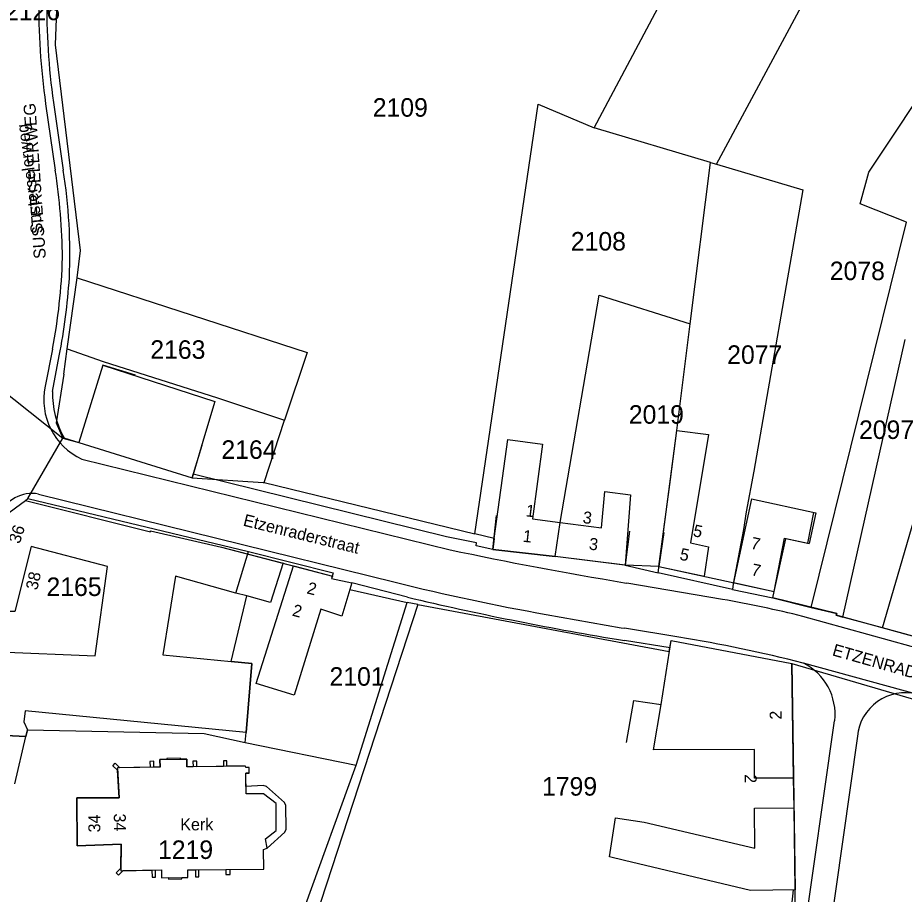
# Model space of a CAD drawing. Extents: x 191865 to 199936, y 328943 to 333393.
# Drawn here: x 193911.6 to 194040.8, y 332595.1 to 332722.9 of the extents above; entities that cross this region are included whole.
import ezdxf

# ---------------------------------------------------------------- set-up
doc = ezdxf.new("R2010")
doc.units = 0
for name, color, linetype in [('hoofdgebouw', 7, 'Continuous'), ('huisnummer', 7, 'Continuous'), ('Level 2', 7, 'Continuous'), ('Level 3', 7, 'Continuous'), ('Level 39', 7, 'Continuous'), ('Level 40', 7, 'Continuous'), ('Level 42', 7, 'Continuous'), ('Level 8', 7, 'Continuous'), ('perceelgrens', 7, 'Continuous'), ('perceelnummer', 7, 'Continuous'), ('sectiegrens', 7, 'Continuous'), ('straatnaam', 7, 'Continuous')]:
    doc.layers.add(name, color=color, linetype=linetype)

msp = doc.modelspace()

# ---------------------------------------------------------------- linework, layer by layer
at = {"layer": 'hoofdgebouw'}
for p, q in [((193938.82, 332661.94), (193936.99, 332655.81)), ((194000.89, 332653.3), (194000.13, 332643.07)), ((194018.52, 332652.72), (194015.89, 332640.53)), ((194018.52, 332652.72), (194027.93, 332650.69)), ((194027.93, 332650.69), (194026.96, 332646.22)), ((194021.85, 332639.24), (194023.53, 332646.93)), ((194023.54, 332646.96), (194026.96, 332646.22)), ((194012.25, 332645.76), (194011.63, 332641.46)), ((194000.13, 332643.07), (194000, 332643.09)), ((194005.02, 332642.89), (194011.63, 332641.46)), ((194015.89, 332640.53), (194021.85, 332639.24)), ((193958.84, 332635.66), (193955.74, 332636.67)), ((194004.24, 332616.14), (194005.39, 332622.74)), ((193932.32, 332614.74), (193936.23, 332614.79)), ((193932.33, 332613.64), (193932.32, 332614.74)), ((193936.23, 332614.79), (193936.24, 332613.67)), ((193932.33, 332613.64), (193926.47, 332613.55)), ((194024.67, 332612.02), (194018.98, 332612.02)), ((194018.95, 332607.65), (194024.73, 332607.68)), ((194000, 332600.02), (193997.82, 332600.54)), ((193926.95, 332598.55), (193932.55, 332598.64))]:
    msp.add_line(p, q, dxfattribs=at)
for points in [[(193923.97, 332672.24), (193920.49, 332660.93), (193936.99, 332655.81)], [(193923.97, 332672.24), (193940.32, 332666.92), (193938.82, 332661.94)], [(194005.02, 332642.89), (194006.74, 332655.57), (194007.63, 332662.7), (194012.26, 332662.11), (194009.66, 332646.32), (194012.25, 332645.76)], [(193980.81, 332645.36), (193981.03, 332646.96), (193983.02, 332661.41), (193988.09, 332660.73), (193986.6, 332649.81), (193990.63, 332649.31), (193996.68, 332648.52), (193997.14, 332653.79), (194000.89, 332653.3)], [(193909.87, 332618.24), (193902.41, 332618.54), (193902.97, 332631.61), (193903.65, 332631.59), (193909.62, 332650.2), (193912.7, 332652.49), (193930.93, 332647.91), (193930.96, 332648.06), (193941.3, 332645.7), (193950.27, 332643.37)], [(193903.65, 332631.59), (193908.82, 332631.34), (193908.77, 332630.44), (193922.85, 332629.86), (193924.69, 332642.89), (193913.55, 332645.79), (193911.16, 332636.34), (193905.19, 332636.34)], [(194000, 332643.09), (193989.94, 332644.35), (193980.81, 332645.36)], [(193950.28, 332643.39), (193948.44, 332637.64), (193944.98, 332638.58), (193943.39, 332639.01), (193934.58, 332641.46), (193932.72, 332629.98), (193942.68, 332629.01), (193945.7, 332628.72), (193944.87, 332618.66), (193912.67, 332621.82), (193912.49, 332620.26), (193912.99, 332619.07), (193912.77, 332618.11), (193909.87, 332618.24)], [(193955.74, 332636.67), (193951.87, 332624.13), (193946.35, 332625.81), (193951.77, 332642.96)], [(193951.78, 332642.97), (193957.45, 332641.49), (193957.31, 332641.12), (193960.26, 332640.52), (193958.84, 332635.66)], [(194005.39, 332622.74), (194006.8, 332632.07), (194024.42, 332628.72), (194024.91, 332595.77), (194018.41, 332595.67), (194000, 332600.02)], [(194018.98, 332612.02), (194018.96, 332616.18), (194004.24, 332616.14)], [(193926.95, 332598.55), (193926.27, 332597.87), (193925.92, 332598.22), (193926.62, 332598.91), (193926.67, 332602.41), (193920.24, 332602.17), (193920.21, 332609.15), (193926.36, 332609.18), (193926.13, 332613.19), (193925.43, 332613.81), (193925.79, 332614.19), (193926.47, 332613.55)], [(193932.55, 332598.64), (193932.56, 332597.52), (193936.4, 332597.56), (193936.39, 332598.66), (193947.44, 332598.75), (193947.41, 332601.65), (193947.93, 332601.82), (193950.5, 332604.16), (193950.7, 332604.6), (193950.67, 332608.03), (193950.48, 332608.49), (193947.83, 332610.8), (193947.37, 332610.97), (193944.81, 332610.83), (193944.81, 332612.77), (193945.32, 332612.77), (193945.32, 332613.56), (193944.81, 332613.57), (193944.79, 332613.78), (193936.24, 332613.67)], [(193997.82, 332600.54), (193998.73, 332606.22), (194002.87, 332605.59), (194019.02, 332601.82), (194018.95, 332607.65)]]:
    msp.add_lwpolyline(points, dxfattribs=at)
at = {"layer": 'Level 2'}
for p, q in [((193932.32, 332614.74), (193936.23, 332614.79)), ((193932.33, 332613.64), (193932.32, 332614.74)), ((193936.23, 332614.79), (193936.24, 332613.67)), ((193932.33, 332613.64), (193926.47, 332613.55)), ((194000, 332600.02), (193997.82, 332600.54)), ((193926.95, 332598.55), (193932.55, 332598.64))]:
    msp.add_line(p, q, dxfattribs=at)
for points in [[(193909.87, 332618.24), (193902.41, 332618.54), (193902.97, 332631.61), (193903.65, 332631.59), (193909.62, 332650.2), (193912.7, 332652.49), (193930.93, 332647.91), (193930.96, 332648.06), (193941.3, 332645.7), (193957.45, 332641.49), (193957.31, 332641.12), (193960.26, 332640.52), (193958.84, 332635.66)], [(194000, 332643.09), (193989.94, 332644.35), (193980.81, 332645.36), (193981.36, 332650.33)], [(194005.74, 332647.83), (194005.02, 332642.89), (194021.85, 332639.24), (194023.33, 332646.99), (194026.75, 332646.27), (194027.63, 332650.75)], [(194000.75, 332648.03), (194000.13, 332643.07), (194000, 332643.09)], [(194000.31, 332617.22), (194001.37, 332623.35), (194005.39, 332622.74), (194006.8, 332632.07), (194024.42, 332628.72), (194024.91, 332595.77), (194018.41, 332595.67), (194000, 332600.02)], [(193926.95, 332598.55), (193926.27, 332597.87), (193925.92, 332598.22), (193926.62, 332598.91), (193926.67, 332602.41), (193920.24, 332602.17), (193920.21, 332609.15), (193926.36, 332609.18), (193926.13, 332613.19), (193925.43, 332613.81), (193925.79, 332614.19), (193926.47, 332613.55)], [(193932.55, 332598.64), (193932.56, 332597.52), (193936.4, 332597.56), (193936.39, 332598.66), (193947.44, 332598.75), (193947.41, 332601.65), (193947.93, 332601.82), (193950.5, 332604.16), (193950.7, 332604.6), (193950.67, 332608.03), (193950.48, 332608.49), (193947.83, 332610.8), (193947.37, 332610.97), (193944.81, 332610.83), (193944.81, 332612.77), (193945.32, 332612.77), (193945.32, 332613.56), (193944.81, 332613.57), (193944.79, 332613.78), (193936.24, 332613.67)]]:
    msp.add_lwpolyline(points, dxfattribs=at)
at = {"layer": 'Level 3'}
msp.add_lwpolyline([(193928.75, 332670.77), (193923.97, 332672.24), (193920.49, 332660.93), (193936.99, 332655.81), (193938.47, 332660.58)], dxfattribs=at)
at = {"layer": 'Level 8'}
for p, q in [((193915.65, 332710.34), (193917.06, 332700.67)), ((193916.8, 332710.51), (193918.22, 332700.67)), ((193916.66, 332674.54), (193915.61, 332669.14)), ((193916.66, 332668.4), (193917.64, 332673.6)), ((193918.33, 332661.64), (193920.49, 332660.93)), ((193920.93, 332658.52), (193974.59, 332645.32)), ((193914.63, 332653.44), (193966.58, 332640.57)), ((194005.02, 332642.89), (194000.13, 332643.07)), ((193968.4, 332638.39), (193960.26, 332640.52)), ((194000, 332640.52), (194000.35, 332640.46)), ((194014.29, 332638.08), (194000.35, 332640.46)), ((194007.92, 332632.58), (194000, 332633.88)), ((193998.86, 332632.28), (194000, 332632.09)), ((194006.69, 332631.02), (194000, 332632.09)), ((194042.94, 332624.19), (194026.09, 332628.79)), ((194024.6, 332595.75), (194022.36, 332575.71))]:
    msp.add_line(p, q, dxfattribs=at)
for points in [[(193980.81, 332645.36), (193978.38, 332645.9), (193978.44, 332646.31), (193974.09, 332647.22), (193937.16, 332656.34)], [(194046.77, 332631.43), (194030.86, 332635.77), (194030.96, 332636.04), (194021.65, 332638.33), (194021.85, 332639.24)], [(193988.62, 332635.88), (193999.54, 332633.95), (194000, 332633.88)], [(194085.86, 332620.56), (194071.22, 332623.71), (194046.82, 332629.86), (194041.81, 332631.24), (194026.03, 332635.6)], [(194022.11, 332544.05), (194024.64, 332577.17), (194026.01, 332587.94), (194030.65, 332620.4)], [(194033.97, 332618.14), (194028.65, 332580.5), (194027.77, 332572.43)]]:
    msp.add_lwpolyline(points, dxfattribs=at)
for centre, radius, start, end in [((194015.26, 332724.47), 100.61, 179.1901, 188.0731), ((194015.28, 332724.48), 99.47, 179.1922, 188.0737), ((193824.46, 332686.63), 93.66, 0.7507, 8.6204), ((193839.47, 332688.3), 79.72, 357.5857, 8.9276), ((193833.96, 332690.32), 84.19, 349.1934, 358.3245), ((193826.62, 332691.23), 92.71, 349.0381, 356.1104), ((193924.86, 332667.14), 9.47, 167.7984, 245.4741), ((193929.54, 332667.99), 12.88, 178.2152, 209.5457), ((193913.7, 332648.26), 5.26, 79.7388, 157.3058), ((194093.82, 333206.76), 573.96, 258.01086, 260.5922), ((194051.61, 332985.93), 355.67, 256.1687, 259.7991), ((194075.42, 333092.49), 466.54, 256.7386, 260.554), ((193983.26, 332462.17), 178.63, 76.1486, 79.9968), ((193978.3, 332445.32), 189.58, 75.4009, 81.0116), ((194022.44, 332621.37), 8.27, 353.292, 63.8226), ((194040.94, 332617.47), 7.01, 76.0428, 174.533)]:
    msp.add_arc(centre, radius, start, end, dxfattribs=at)
at = {"layer": 'perceelgrens'}
for p, q in [((193995.62, 332706.82), (194022.01, 332756.67)), ((194013.41, 332701.5), (194036.88, 332745.14)), ((194012.58, 332701.75), (193995.62, 332706.82)), ((194009.6, 332678.24), (194012.58, 332701.75)), ((194012.58, 332701.75), (194013.41, 332701.5)), ((194027.24, 332636.91), (194041.1, 332693.09)), ((193918.8, 332674.61), (193920.26, 332684.94)), ((194031.82, 332635.51), (194040.93, 332675.98)), ((193918.29, 332670.92), (193918.8, 332674.61)), ((194037.63, 332633.92), (194049.12, 332673.51)), ((193907.2, 332670.29), (193918.14, 332661.6)), ((193947.49, 332655.11), (193950.48, 332664.19)), ((193913.08, 332652.78), (193918.14, 332661.6)), ((193918.14, 332661.6), (193920.49, 332660.93)), ((193920.49, 332660.93), (193936.99, 332655.81)), ((193947.49, 332655.11), (193978.2, 332647.65)), ((193912.7, 332652.49), (193913.08, 332652.78)), ((193913.08, 332652.78), (193945.2, 332645.08)), ((193981.03, 332646.96), (193978.2, 332647.65)), ((193981.03, 332646.96), (193980.81, 332645.36)), ((193945.2, 332645.08), (193957.54, 332641.95)), ((193980.81, 332645.36), (193989.94, 332644.35)), ((194000.13, 332643.07), (193989.94, 332644.35)), ((194000.13, 332643.07), (194004.95, 332641.95)), ((193957.54, 332641.95), (193957.31, 332641.12)), ((193957.31, 332641.12), (193960.26, 332640.52)), ((194015.78, 332639.52), (194004.95, 332641.95)), ((193960.26, 332640.52), (193959.97, 332639.52)), ((193959.97, 332639.52), (193968.35, 332637.64)), ((194015.78, 332639.52), (194021.65, 332638.33)), ((193960.91, 332613.92), (193968.35, 332637.64)), ((193969.91, 332637.33), (193968.35, 332637.64)), ((193969.91, 332637.33), (194006.55, 332630.47)), ((194021.65, 332638.33), (194027.24, 332636.91)), ((194030.86, 332635.77), (194031.82, 332635.51)), ((194037.63, 332633.92), (194031.82, 332635.51)), ((194042.58, 332632.58), (194037.63, 332633.92)), ((194024.67, 332612.02), (194024.42, 332628.72)), ((194024.42, 332628.72), (194057.4, 332619.1)), ((193911.18, 332611.21), (193912.77, 332618.11)), ((193944.74, 332617.24), (193960.91, 332613.92)), ((193931.41, 332614.48), (193930.86, 332614.45)), ((193930.86, 332614.45), (193930.88, 332613.61)), ((193931.43, 332613.62), (193931.41, 332614.48)), ((193933.31, 332614.76), (193932.32, 332614.74)), ((193932.32, 332614.74), (193932.33, 332613.64)), ((193935.3, 332614.93), (193933.31, 332614.89)), ((193933.31, 332614.89), (193933.31, 332614.76)), ((193935.3, 332614.78), (193935.3, 332614.93)), ((193936.23, 332614.79), (193935.3, 332614.78)), ((193936.24, 332613.67), (193936.23, 332614.79)), ((193937.7, 332614.5), (193937.13, 332614.49)), ((193937.13, 332614.49), (193937.14, 332613.68)), ((193937.71, 332613.69), (193937.7, 332614.5)), ((193941.56, 332614.56), (193941.58, 332613.74)), ((193942.06, 332614.56), (193941.56, 332614.56)), ((193942.07, 332613.75), (193942.06, 332614.56)), ((193930.88, 332613.61), (193926.11, 332613.54)), ((193932.33, 332613.64), (193931.43, 332613.62)), ((193937.14, 332613.68), (193936.24, 332613.67)), ((193941.58, 332613.74), (193937.71, 332613.69)), ((193944.79, 332613.78), (193942.07, 332613.75)), ((193944.87, 332609.75), (193944.81, 332612.77)), ((193945.32, 332612.77), (193944.81, 332612.77)), ((193945.32, 332612.77), (193945.32, 332613.56)), ((194024.73, 332607.68), (194024.67, 332612.02)), ((194024.91, 332595.77), (194024.73, 332607.68)), ((193926.67, 332602.41), (193926.61, 332598.54)), ((193926.61, 332598.54), (193931.15, 332598.62)), ((193931.15, 332598.62), (193931.17, 332597.57)), ((193931.65, 332598.63), (193932.55, 332598.64)), ((193931.67, 332597.57), (193931.65, 332598.63)), ((193932.55, 332598.64), (193932.56, 332597.52)), ((193936.39, 332598.66), (193937.5, 332598.67)), ((193936.4, 332597.56), (193936.39, 332598.66)), ((193937.5, 332598.67), (193937.52, 332597.62)), ((193937.97, 332598.67), (193941.9, 332598.7)), ((193937.98, 332597.62), (193937.97, 332598.67)), ((193941.9, 332598.7), (193941.91, 332597.96)), ((193942.54, 332598.71), (193947.44, 332598.75)), ((193942.55, 332597.97), (193942.54, 332598.71)), ((193931.17, 332597.57), (193931.67, 332597.57)), ((193932.56, 332597.52), (193933.56, 332597.53)), ((193933.56, 332597.53), (193933.56, 332597.29)), ((193933.56, 332597.29), (193935.51, 332597.34)), ((193935.51, 332597.55), (193936.4, 332597.56)), ((193935.51, 332597.34), (193935.51, 332597.55)), ((193937.52, 332597.62), (193937.98, 332597.62)), ((193941.91, 332597.96), (193942.55, 332597.97))]:
    msp.add_line(p, q, dxfattribs=at)
for points in [[(193920.26, 332684.94), (193920.75, 332688.95), (193917.11, 332718.91), (193917.84, 332738.05), (193920.24, 332750.26), (193921.2, 332754.7)], [(193978.2, 332647.65), (193987.46, 332710.25), (193995.62, 332706.82)], [(194013.41, 332701.5), (194026, 332697.76), (194018.85, 332656.77), (194017.76, 332650.84), (194017.39, 332648.25), (194015.85, 332640.36), (194015.78, 332639.52)], [(193920.26, 332684.94), (193953.76, 332674.05), (193950.48, 332664.19)], [(193989.94, 332644.35), (193990.63, 332649.31), (193996.33, 332682.42), (194009.6, 332678.24)], [(194004.95, 332641.95), (194007.63, 332662.7), (194009.6, 332678.24)], [(193918.8, 332674.61), (193924.06, 332672.75), (193940.69, 332667.44), (193950.48, 332664.19)], [(193918.29, 332670.92), (193917.17, 332663.84), (193918.14, 332661.6)], [(193936.99, 332655.81), (193947.38, 332655.13), (193947.49, 332655.11)], [(193903.65, 332631.59), (193905.19, 332636.34), (193909.62, 332650.2), (193912.7, 332652.49)], [(193944.74, 332617.24), (193944.87, 332618.66), (193945.7, 332628.72), (193942.68, 332629.01), (193944.98, 332638.58), (193943.39, 332639.01), (193945.2, 332645.08)], [(193969.91, 332637.33), (193954.23, 332589.31), (193956.21, 332586.54), (194023.05, 332577.39)], [(194027.24, 332636.91), (194030.96, 332636.04), (194030.86, 332635.77)], [(194006.55, 332630.47), (194006.8, 332632.07), (194024.42, 332628.72)], [(193909.71, 332618.25), (193909.87, 332618.24), (193912.77, 332618.11)], [(193912.77, 332618.11), (193912.99, 332619.07), (193938.75, 332618.52), (193944.74, 332617.24)], [(193926.11, 332613.54), (193926.36, 332609.18), (193920.21, 332609.15), (193920.24, 332602.17), (193926.67, 332602.41)], [(193945.32, 332613.56), (193944.81, 332613.57), (193944.79, 332613.78)], [(193956.3, 332579.14), (193955.38, 332584.85), (193952.04, 332589.3), (193953.37, 332593.12), (193960.91, 332613.92)], [(193947.93, 332601.82), (193947.71, 332603.16), (193949.25, 332604.42), (193949.24, 332608.34), (193947.39, 332609.74), (193944.87, 332609.75)], [(193947.44, 332598.75), (193947.41, 332601.65), (193947.93, 332601.82)], [(194025.66, 332588.15), (194025.01, 332588.07), (194024.91, 332595.77)]]:
    msp.add_lwpolyline(points, dxfattribs=at)
at = {"layer": 'sectiegrens'}
msp.add_lwpolyline([(194041.1, 332693.09), (194034.36, 332695.76), (194035.65, 332700.34), (194056.41, 332731.65), (194036.88, 332745.14)], dxfattribs=at)
msp.add_lwpolyline([(194041.1, 332693.09), (194034.36, 332695.76), (194035.65, 332700.34), (194056.41, 332731.65), (194036.88, 332745.14)], dxfattribs=at)

# ---------------------------------------------------------------- texts
at = {"layer": 'huisnummer'}
for s, rotation, p in [('36', 72.2357, (193911.88, 332646.1)), ('1', 353.7358, (193985.14, 332646.49)), ('3', 352.875, (193994.77, 332645.36)), ('5', 347.8132, (194007.96, 332643.89)), ('7', 347.8132, (194018.4, 332641.63)), ('2', 345.3936, (193953.62, 332638.98)), ('2', 90.8602, (194022.94, 332620.57)), ('34', 90.2294, (193923.63, 332604.12))]:
    msp.add_text(s, height=1.75, rotation=rotation, dxfattribs=at).set_placement(p)
at = {"layer": 'Level 39'}
for s, rotation, p in [('1', 353.1856, (193985.57, 332650.2)), ('3', 353.1856, (193993.87, 332649.21)), ('5', 347.7858, (194009.91, 332647.32)), ('7', 347.7858, (194018.32, 332645.5)), ('38', 77.2198, (193914.43, 332639.35)), ('2', 345.3938, (193951.49, 332635.73)), ('2', 270.867, (194017.53, 332612.59)), ('34', 270.2512, (193925.59, 332606.87))]:
    msp.add_text(s, height=1.75, rotation=rotation, dxfattribs=at).set_placement(p)
at = {"layer": 'Level 40'}
for s, rotation, p in [('Susterselerweg', 97.8677, (193915.3, 332691.52)), ('Etzenraderstraat', 346.172, (193944.34, 332648.85))]:
    msp.add_text(s, height=1.75, rotation=rotation, dxfattribs=at).set_placement(p)
at = {"layer": 'Level 42'}
msp.add_text('Kerk', height=1.75, rotation=0, dxfattribs=at).set_placement((193935.28, 332604.42))
at = {"layer": 'perceelnummer'}
for s, p in [('2126', (193909.73, 332722.51)), ('2109', (193963.33, 332708.44)), ('2108', (193992.2, 332688.93)), ('2078', (194029.94, 332684.62)), ('2163', (193930.91, 332673.15)), ('2077', (194014.99, 332672.41)), ('2019', (194000.65, 332663.69)), ('2097', (194034.2, 332661.47)), ('2164', (193941.27, 332658.57)), ('2165', (193915.78, 332638.58)), ('2101', (193957.03, 332625.5)), ('1799', (193988, 332609.48)), ('1219', (193932.03, 332600.25))]:
    msp.add_text(s, height=2.7, rotation=0, dxfattribs=at).set_placement(p)
at = {"layer": 'straatnaam'}
for s, rotation, p in [('SUSTERSELERWEG', 93.9018, (193915.7, 332687.78)), ('ETZENRADERSTRAAT', 344.0861, (194030.2, 332629.95))]:
    msp.add_text(s, height=1.75, rotation=rotation, dxfattribs=at).set_placement(p)

doc.saveas('drawing.dxf')
